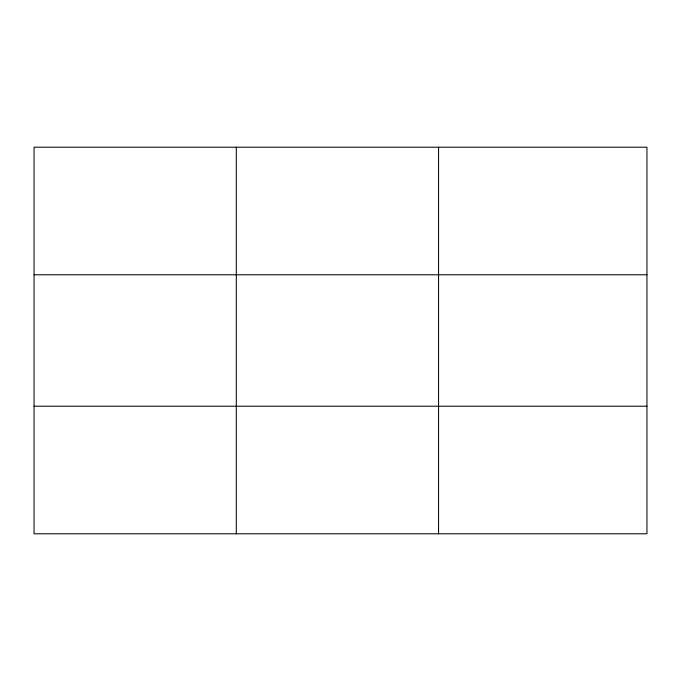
<?xml version="1.0" encoding="UTF-8"?>
<svg xmlns="http://www.w3.org/2000/svg" width="681" height="681" viewBox="0 0 681 681"><rect width="100%" height="100%" fill="white"/><g stroke="black" fill="none" stroke-linecap="round" stroke-linejoin="round"><path stroke-width="1.02" d="M236.307 533.793L236.307 147.207M438.564 533.793L438.564 147.207M646.95 274.784L646.95 147.207L34.05 147.207L34.05 533.793L646.95 533.793L646.95 274.784L34.05 274.784M34.05 406.216L646.95 406.216"/></g></svg>
